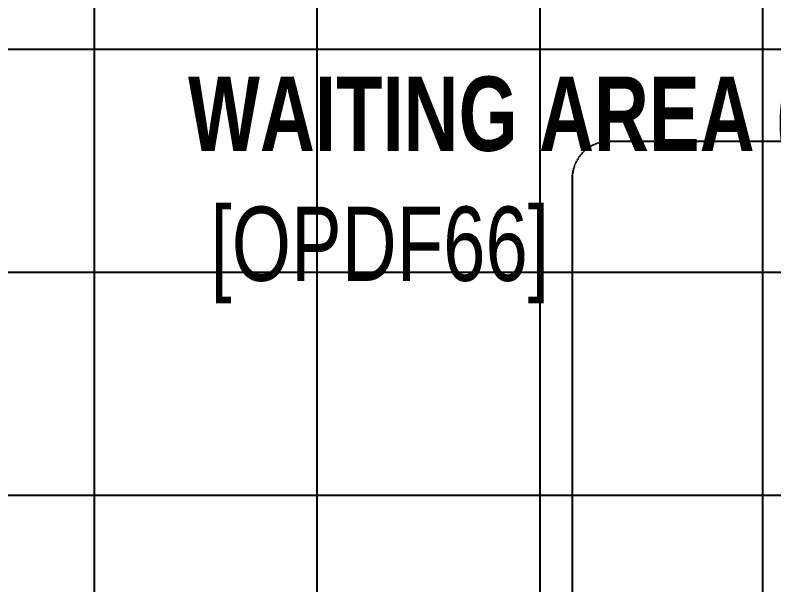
# Model space of a CAD drawing. Extents: x -12260 to 57327, y -29287 to 19916.
# Drawn here: x 9983 to 12026, y 749 to 2281 of the extents above; entities that cross this region are included whole.
import ezdxf

# ---------------------------------------------------------------- set-up
doc = ezdxf.new("R2010")
doc.units = 0
doc.header["$LTSCALE"] = 0.25
doc.linetypes.add('DASHDOT', pattern=[25.4, 12.7, -6.35, 0, -6.35])
doc.linetypes.add('HIDDEN', pattern=[9.525, 6.35, -3.175])
for name, color, linetype, lineweight in [('01-First Floor-FUR$0$72_EGR_BASE_TEXT', 252, 'Continuous', 5), ('E-LITE-CLNG-CNDT', 6, 'DASHDOT', 35), ('E-POWR-FLOR-CNDT', 6, 'HIDDEN', 25)]:
    doc.layers.add(name, color=color, linetype=linetype, lineweight=lineweight)
doc.layers.add('01-First Floor-FUR$0$FALSE CEILING', color=251, linetype='Continuous')
doc.styles.add('01-First Floor-FUR$0$X3G_ENTITY_9EC9', font='swisscl.ttf', dxfattribs={"height": 0.2})
doc.styles.add('01-First Floor-FUR$0$X3G_ENTITY_9F38', font='swisscl.ttf', dxfattribs={"height": 0.2})

# ---------------------------------------------------------------- blocks, each defined once
blk = doc.blocks.new('01-First Floor-FUR')
at = {"layer": '01-First Floor-FUR$0$FALSE CEILING', "linetype": 'Continuous'}
for p, q in [((10196.4, -810), (10196.4, 3760)), ((10796.4, -810), (10796.4, 3760)), ((11396.4, -810), (11396.4, 3760)), ((11996.4, -810), (11996.4, 3760)), ((8396.4, 2190), (13106, 2190)), ((8396.4, 1590), (13106, 1590)), ((8396.4, 990), (13106, 990))]:
    blk.add_line(p, q, dxfattribs=at)
at = {"layer": '01-First Floor-FUR$0$72_EGR_BASE_TEXT', "char_height": 200, "attachment_point": 2}
for s, insert, style in [('{\\fSwis721 LtCn BT|b1|i0|c0|p34;WAITING AREA (V}IP)', (11473.3, 2116.2, 0), '01-First Floor-FUR$0$X3G_ENTITY_9EC9'), ('[OPDF66]', (10964.8, 1766.4), '01-First Floor-FUR$0$X3G_ENTITY_9F38')]:
    blk.add_mtext(s, dxfattribs=dict(at, insert=insert, style=style))

msp = doc.modelspace()

# ---------------------------------------------------------------- linework, layer by layer
at = {"layer": 'E-POWR-FLOR-CNDT'}
msp.add_lwpolyline([(12982.3, 2065.2), (12858.5, 1941.5), (11582.8, 1941.5, 0.414214), (11482.8, 1841.5), (11482.8, -562.5), (11358.7, -686.6)], format="xyb", dxfattribs=at)

# ---------------------------------------------------------------- block references
at = {"layer": 'E-LITE-CLNG-CNDT'}
msp.add_blockref('01-First Floor-FUR', (0, 0), dxfattribs=at)

doc.saveas('drawing.dxf')
